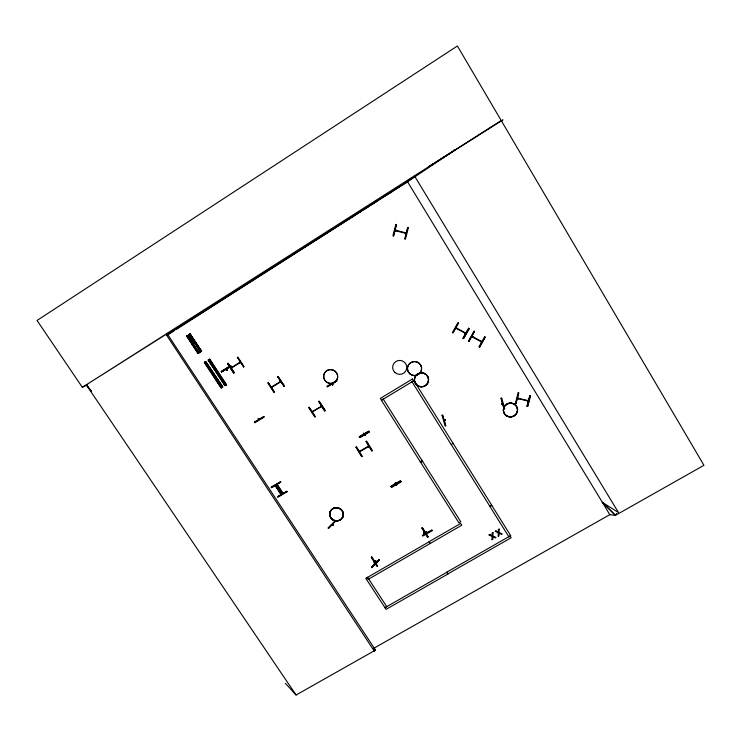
<?xml version="1.0" encoding="UTF-8"?>
<svg xmlns="http://www.w3.org/2000/svg" width="741" height="741" viewBox="0 0 741 741"><rect width="100%" height="100%" fill="white"/><g stroke="black" fill="none" stroke-linecap="round" stroke-linejoin="round"><path stroke-width="1.11" d="M489.755 534.381L492.2 535.762L492.181 532.983M492.033 539.578L492.839 539.337L492.821 536.521M495.951 530.825L498.406 532.205L498.378 529.426M498.221 536.03L499.036 535.789L499.017 532.974M465.904 333.154L464.746 332.44M471.693 336.683L472.98 336.84L471.869 336.229M481.891 341.694L480.585 341.434L481.696 342.036M492.867 536.725L495.321 537.92L496.044 537.503L492.941 536.03L492.95 532.547M492.07 539.781L492.089 536.252M499.073 533.168L501.527 534.372L502.25 533.955L499.138 532.473L499.147 528.991M498.267 536.234L498.285 532.696M451.204 444.507L489.755 506.112L491.626 505.029L413.793 380.466M453.047 443.174L451.204 444.572L411.913 381.606M332.403 524.563C334.441 527.073 330.662 523.405 333.218 525.202M192.623 341.49L192.512 342.527L193.521 342.861M192.938 341.295L193.938 341.629L193.947 342.49M375.113 563.651L374.307 562.919L375.381 563.29M375.372 563.392L374.575 562.66M390.933 486.365L400.446 480.872L390.924 486.365L391.248 486.883L400.668 481.122M396.352 485.133L396.481 485.022M395.75 484.151L395.083 483.271L395.453 482.715M391.498 487.319L400.974 481.77L391.498 487.319L391.192 486.633M379.003 559.788L379.438 560.196L371.936 567.643L371.602 567.319L379.022 559.575M231.442 368.175L231.127 367.693M371.834 556.954L371.287 557.464L377.03 566.42L377.502 565.967M239.584 362.942L240.538 362.423L240.056 362.043M374.779 561.808L375.844 560.946M375.817 561.215L375.65 560.631M271.428 387.034L280.561 381.467L279.931 382.245M374.316 563.067L374.261 562.567M374.233 562.845L374.52 562.308M320.881 407.022C319.816 406.716 321.659 405.54 321.677 406.531L312.304 411.672M377.484 566.105L371.769 557.01M375.65 561.372L375.613 560.9M360.617 451L359.607 451.825L360.422 450.676M424.723 532.89C424.241 531.603 422.731 534.344 424.834 532.844M368.888 446.008C367.249 446.017 368.258 447.805 369.083 446.332M374.594 651.58L166.595 335.145L166.91 333.32L375.52 650.079L296.094 695.012L285.341 683.267M371.926 450.797L366.156 441.312M368.018 446.943L367.962 446.397M369.027 431.605L359.542 437.338L369.027 431.549M361.747 456.613L356.06 447.194L361.747 456.623L362.145 456.373M364.137 434.615L365.118 435.467L364.526 434.421M444.128 420.314C446.239 418.822 444.85 421.777 444.341 420.203M502.667 403.864L501.537 404.271M393.48 235.981L396.472 224.569L395.824 224.421L392.925 235.851L393.573 235.99L396.352 224.56M394.953 230.497C396.176 231.757 396.981 229.701 395.101 230.053M356.514 446.832L362.275 456.317M405.985 233.396C406.503 231.794 403.493 233.434 406.235 233.396M407.745 227.487L408.374 227.654L405.438 239.056L404.827 238.908L407.745 227.487L404.984 238.945M335.923 520.608L328.458 528.398L328.013 527.99L335.525 520.441L335.886 520.738L335.525 520.441M518.218 392.739L515.328 403.586L515.94 403.734L518.793 392.887L518.181 392.739M515.829 403.688L518.635 392.832M517.459 398.575L518.441 398.25L518.283 398.853M332.959 525.573L333.274 525.063M526.999 406.327L529.871 395.49L530.491 395.629L527.611 406.466L526.999 406.327L529.963 395.49M328.458 528.398L335.821 520.71M226.07 369.24L226.607 370.241L227.033 369.944M227.079 370.092L226.514 369.138L226.635 370.185M258.313 418.656C259.517 417.896 257.09 418.878 258.878 419.452L258.655 418.415M332.857 384.755L331.968 384.153L332.931 384.811M363.433 433.531L364.016 434.346M364.34 434.152C363.599 431.716 362.895 434.911 364.266 433.93M364.683 434.559L364.211 434.847M365.118 435.467L364.526 434.522M396.055 483.706L395.49 483.03M427.279 532.798L426.316 531.982L426.955 532.983M324.688 410.949L318.75 401.483L324.688 410.949L325.216 410.634L319.139 401.252L325.206 410.625M445.239 420.462L445.1 419.99M502.555 403.901L501.453 403.808L502.528 403.947M282.729 493.562L276.745 484.447M281.58 494.34L275.596 485.235L281.71 494.173M277.616 496.618L286.813 491.292L287.082 491.783M315.212 416.692L309.219 407.244L308.701 407.633L314.74 417.007L315.249 416.609M280.793 481.937L271.206 487.189L271.539 487.698L280.737 482.048L271.521 487.597M318.713 401.437L319.176 401.233M313.397 411.533L313.267 411.042M452.399 332.552L458.049 322.557L458.568 322.844L452.955 332.857L452.436 332.57M452.955 332.857L458.475 322.743M465.7 333.496L464.607 332.996L465.024 332.607M465.468 333.441L465.719 332.987M468.664 328.291L462.986 338.322L463.542 338.618L469.164 328.606L463.542 338.618M474.499 331.347L468.951 341.397L474.49 331.292M479.52 347.14L485.179 337.174L479.52 347.149L478.964 346.844L484.586 336.794M230.97 367.86L231.859 367.258L232.053 367.712M239.278 362.673L240.316 362.025M395.824 484.216L396.407 485.142M272.632 386.746L271.475 387.534M312.137 411.848L313.184 411.209M87.345 384.588L82.344 387.33L37.05 320.455L457.392 45.988L703.95 465.302L615.373 515.393L609.787 514.671L602.359 502.315L615.438 515.356L616.632 513.43M427.863 167.271L455.696 149.525L453.501 150.358M279.737 489.708L279.283 488.875L278.421 489.477M254.534 422.138L263.87 416.498M371.732 557.176L377.549 566.124M283.914 386.228L277.801 376.771L283.951 386.154M263.768 416.627L264.111 417.146L254.765 422.796L254.571 422.213M268.399 382.541L267.788 382.977L273.901 392.406L274.513 391.97M272.419 386.422L272.521 386.959M277.847 376.697L284.331 385.968L283.812 386.293M501.175 120.579L82.344 387.33L407.559 181.73L455.696 149.525M379.059 559.788L371.491 567.245L371.936 567.643M501.444 121.357L502.972 119.847L435.921 162.251M240.371 362.525L231.183 368.194M243.613 366.869L237.426 357.375L243.678 366.804M234.276 372.658L228.098 363.192M309.145 407.346L315.258 416.692M368.916 446.499L359.515 451.797M231.405 368.12L232.359 367.416M423.75 532.909L424.63 532.473M226.755 370.296L227.228 369.963M230.905 366.156L221.485 371.871L230.905 366.156L230.581 365.721L221.216 371.491L221.559 372.019L230.988 366.091M166.595 335.145L407.559 181.73L411.848 178.044L405.605 182.971M193.873 342.638L193.049 342.907M274.355 392.119L268.27 382.662L274.42 392.082M233.702 373.047L227.468 363.609L233.647 373.084L234.165 372.76L227.941 363.303L227.459 363.609M198.996 352.762L187.64 335.525L199.014 352.744L197.921 353.438M199.838 352.197L199.366 352.521L199.737 352.04M199.264 352.364L200.681 351.447M201.107 351.447L189.789 334.182L201.043 351.484L201.617 351.086L200.468 349.344L197.087 351.493M205.081 361.951L204.386 362.395L221.179 387.96L221.883 387.524L205.081 361.951L221.855 387.543M222.763 386.978L205.748 361.525L205.285 361.821L222.078 387.404L222.791 386.959L205.748 361.534M225.357 385.376L208.591 359.774L208.138 360.061L224.921 385.663L225.635 385.218L208.86 359.607L225.607 385.237L208.86 359.607M226.514 384.672L209.74 359.061L209.036 359.496L225.829 385.098L226.459 384.709M225.829 385.098L226.264 384.811L209.499 359.2M356.412 446.99L356.013 447.24M187.251 335.775L198.56 353.031L187.214 335.803L187.677 335.506M189.52 334.358L200.913 351.567L200.431 351.873L189.112 334.608L189.603 334.302L200.672 351.716L201.524 351.188L190.187 333.932L189.724 334.228M197.93 353.429L186.602 336.182L190.205 333.922M221.522 387.738L204.84 362.099M224.968 385.635L208.193 360.033M225.866 385.07L209.036 359.496M187.038 335.905L198.199 353.253L201.617 351.086M198.81 352.873L198.199 353.253L186.982 335.969M168.716 334.256L174.57 330.514M176.515 329.273L360.765 211.611M363.692 209.749L369.537 206.007M371.491 204.766L377.336 201.033M390.007 192.938L391.961 191.687M190.057 340.647L193.16 338.683M455.854 327.679L456.975 328.291L455.659 328.031M430.058 165.965L432.985 164.104M191.076 342.203L194.188 340.23M192.225 343.954L195.328 341.99M237.333 357.44L237.852 357.106L244.03 366.61L243.511 366.934M231.062 367.805L240.214 362.08M271.623 387.487L280.765 381.791M221.263 371.519L230.627 365.758M204.396 362.386L221.179 387.96M312.239 411.783L321.474 406.151M254.432 422.277L263.833 416.655M327.281 386.737L336.803 380.967L327.309 386.83L326.976 386.302L336.544 380.578M411.903 381.772L413.784 380.633M271.243 487.217L280.469 481.669M286.748 491.274L277.532 496.803L277.866 497.304L287.082 491.774M359.246 436.847L368.731 431.179L369.268 431.957L359.755 437.588L359.218 436.82L368.768 431.206M359.746 437.56L369.268 431.947M188.14 337.729L191.187 335.793M391.229 486.865L400.696 481.252L400.983 481.807L400.409 480.844M429.215 541.717L367.054 577.647L368.184 579.369L461.791 525.202L460.68 523.442L429.15 541.662L430.326 543.468M278.199 376.53L284.331 385.968M427.668 537.077L421.962 528.009L427.585 537.16L428.113 536.864L422.398 527.777L421.87 527.888M489.023 534.798L489.801 534.576M492.228 533.187L492.997 532.751M495.22 531.241L495.998 531.019M498.434 529.63L499.202 529.185M359.413 451.408L368.629 446.017M374.677 561.437L375.52 560.956M424.732 532.844L423.778 533.14M374.872 561.752L375.715 561.27M432.142 530.63L422.703 536.095L422.389 535.595L431.846 529.991M384.968 607.666L446.999 572.209L448.101 573.942L386.089 609.371L365.785 578.304L367.582 577.267L386.783 606.712L384.996 607.74M371.852 450.871L372.38 450.565L366.61 441.164L366.119 441.46L371.852 450.871L366.258 441.367M609.787 514.671L373.158 648.644L375.52 650.079M501.555 403.715L501.611 404.206M276.801 484.521L282.784 493.636M277.143 484.318L283.127 493.432M422.351 527.787L428.094 536.845M465.552 333.459L455.761 328.087M481.539 341.999L471.665 336.581M442.025 415.377L442.636 415.201L445.739 425.788L445.128 425.964L442.081 415.34L442.553 415.192L445.739 425.788M501.453 403.808L502.565 403.493M444.248 420.286L445.23 420.008M444.396 420.684L445.332 420.379M332.82 525.499L332.144 524.832M374.974 563.577L374.307 562.919M396.148 484.021L396.833 484.957L396.324 484.188M395.305 230.108L406.216 232.97M395.953 230.821L396.083 230.303M527.509 400.381L527.157 400.816L528.481 400.724M364.674 435.551L364.192 434.717M517.533 398.149L528.342 400.649M517.431 398.528L528.268 401.076L527.203 400.909M406.114 233.369L395.157 230.683M456.539 328.578L456.789 328.124M472.1 336.294L481.789 341.638M481.02 341.147L480.761 341.601M530.482 395.629L527.611 406.466M518.431 398.306L518.385 398.797L517.32 398.501M495.266 531.445L498.332 532.899M489.069 534.993L492.135 536.447M474.592 331.403L474.036 331.107L468.395 341.092L468.951 341.397M484.707 336.905L485.188 337.174M469.183 328.624L468.59 328.244M455.965 327.744L465.793 333.098M468.701 328.356L462.958 338.229M407.559 181.74L602.359 502.315L618.531 512.605L414.432 175.839M279.45 488.865C277.551 488.532 279.338 491.283 279.866 489.495M602.359 502.315L615.438 515.356M395.574 483.984L395.166 483.225M426.733 532.853L426.39 532.195M391.192 486.772L400.714 481.344M86.419 385.014L296.094 695.012M187.519 335.608L198.931 352.799M190.131 333.969L201.441 351.234M189.965 334.071L201.339 351.299M189.427 334.413L200.737 351.679L200.209 351.771M226.69 370.194L226.153 369.463M432.17 530.695L431.855 530.185L422.389 535.391M336.516 380.541L336.849 381.069M426.705 531.89L427.224 532.705M363.748 433.216L364.285 434.059M332.301 383.949L332.839 384.811M331.968 384.153L332.505 385.005M501.055 398.213L504.065 408.893M281.135 494.627L275.18 485.494L281.163 494.608M191.956 336.96L188.844 338.933L192.012 336.923M412.441 378.994L380.365 398.399L381.522 400.233L413.598 380.846L412.441 378.994M383.236 399.112L381.374 400.233L420.768 462.541L422.62 461.448L383.236 399.112M422.12 460.615L420.267 461.708L458.92 522.84L460.763 521.775L422.12 460.615M491.811 505.464L489.949 506.538L508.937 536.892L510.799 535.826L491.811 505.464M510.04 536.002L446.786 572.163L447.897 573.895L511.142 537.762L510.04 536.002M501.722 398.158L501.111 398.334L504.121 409.013L504.732 408.847L501.703 398.158M91.476 391.359L86.484 384.977L91.439 391.359M506.974 416.072A7.095 6.882 -15.1 0 0 517.533 409.838A7.132 6.919 -15.1 0 0 506.835 404.095A7.132 6.919 -15.1 0 0 506.955 416.099A7.132 6.919 -15.1 0 0 517.579 409.838A7.114 6.891 -15.1 0 0 506.853 404.123A7.114 6.891 -15.1 0 0 506.964 416.081A7.114 6.891 -15.1 0 0 517.551 409.847A7.095 6.882 -15.1 0 0 506.863 404.132A7.095 6.882 -15.1 0 0 506.974 416.072M324.725 380.17A7.049 6.91 26.2 0 0 336.868 379.855A7.049 6.91 26.2 0 0 330.356 369.611A7.067 6.938 26.2 0 0 324.725 380.133A7.067 6.938 26.2 0 0 336.914 379.818A7.067 6.938 26.2 0 0 330.375 369.537A7.049 6.91 26.2 0 0 324.725 380.17M409.653 373.649A7.086 6.984 -0.2 0 0 421.416 370.213A7.114 7.012 -0.2 0 0 412.505 361.812A7.114 7.012 -0.2 0 0 409.634 373.621A7.114 7.012 -0.2 0 0 421.444 370.167A7.086 6.984 -0.2 0 0 412.505 361.886A7.086 6.984 -0.2 0 0 409.653 373.649M416.609 384.931A7.077 6.965 -1.4 0 0 428.372 381.513A7.104 6.984 -1.4 0 0 419.471 373.131A7.104 6.984 -1.4 0 0 416.59 384.903A7.104 6.984 -1.4 0 0 428.391 381.467A7.077 6.965 -1.4 0 0 419.48 373.205A7.058 6.947 -1.4 0 0 416.618 384.838A7.058 6.947 -1.4 0 0 428.354 381.42A7.058 6.947 -1.4 0 0 419.489 373.14A7.077 6.965 -1.4 0 0 416.609 384.931M394.87 372.454A7.077 6.984 5.4 0 0 406.605 369.018A7.077 6.984 5.4 0 0 397.685 360.691A7.077 6.984 5.4 0 0 394.87 372.454M330.921 518.079A6.882 6.586 14.6 0 0 342.759 517.218A6.882 6.586 14.6 0 0 335.849 507.761A6.882 6.586 14.6 0 0 330.921 518.079A6.854 6.558 14.6 0 0 342.731 517.218A6.854 6.558 14.6 0 0 335.849 507.798A6.854 6.558 14.6 0 0 330.949 518.07M330.995 517.922A6.836 6.549 14.6 0 0 342.75 517.07A6.836 6.549 14.6 0 0 335.895 507.678A6.891 6.604 14.6 0 0 330.94 518.005A6.891 6.604 14.6 0 0 342.787 517.144A6.891 6.604 14.6 0 0 335.868 507.678A6.836 6.549 14.6 0 0 330.995 517.922"/></g></svg>
